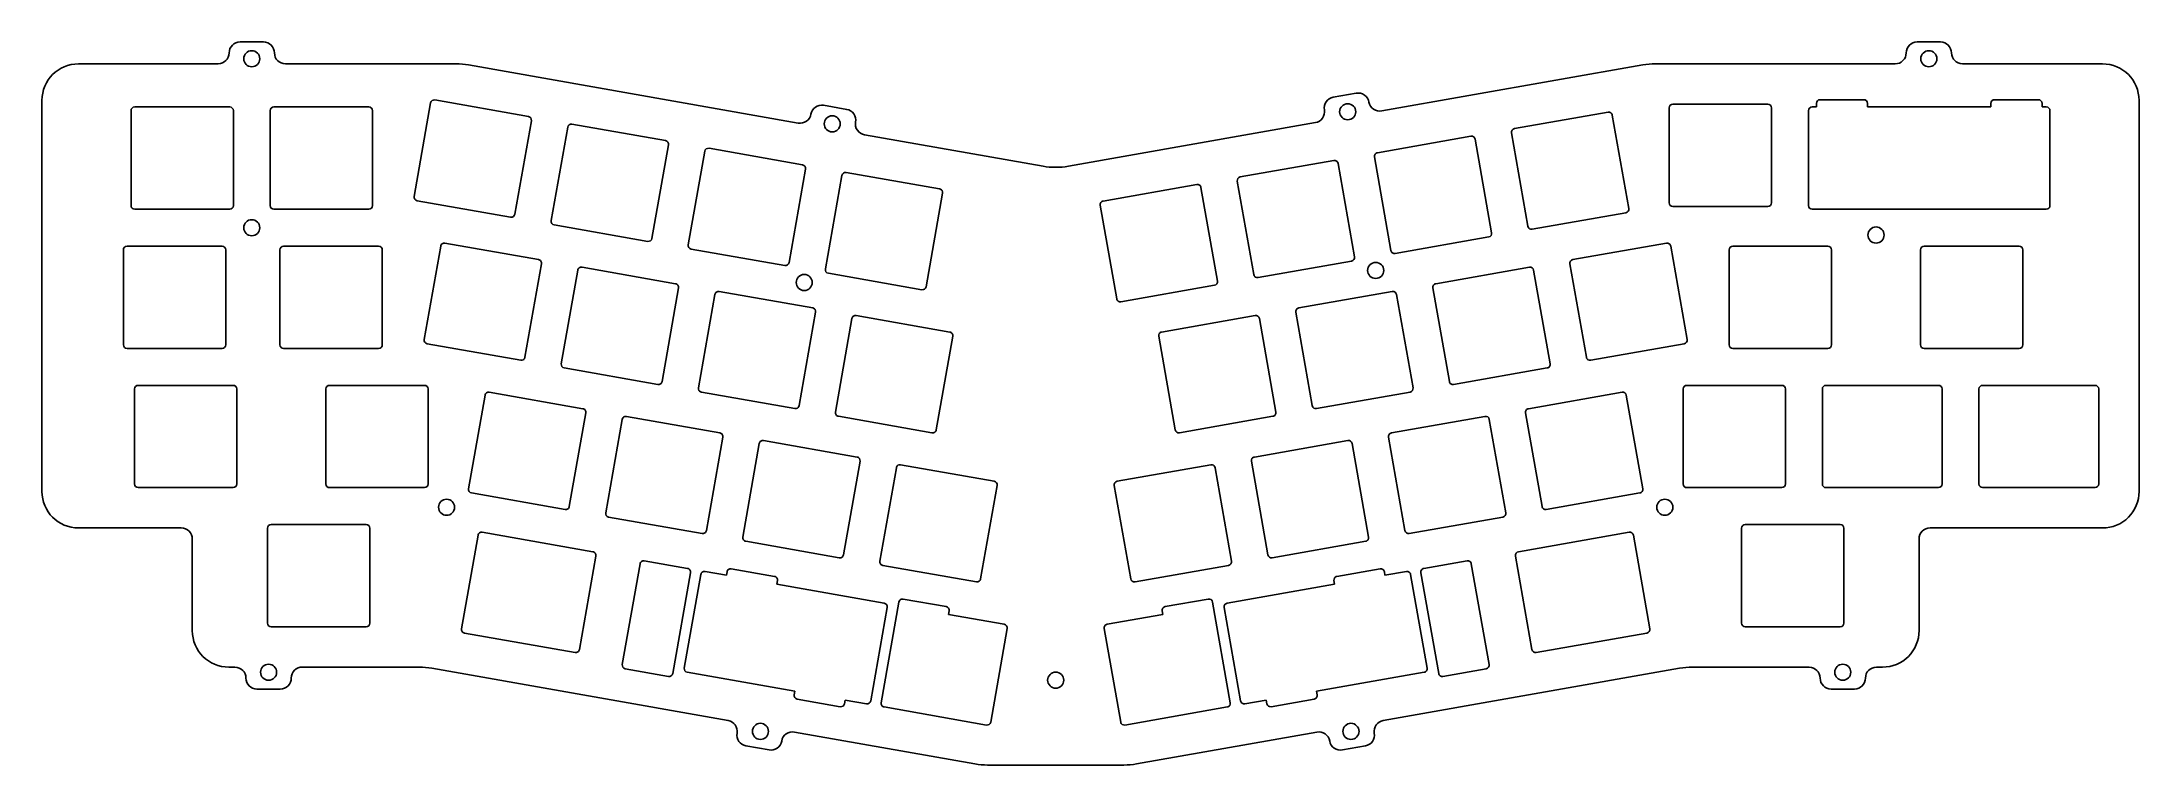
# Model space of a CAD drawing. Extents: x -7 to 280, y -105 to -6.
import ezdxf

# ---------------------------------------------------------------- set-up
doc = ezdxf.new("R2010")
doc.units = 0
doc.layers.add('BLACK', color=7, linetype='CONTINUOUS')

msp = doc.modelspace()

# ---------------------------------------------------------------- linework, layer by layer
at = {"layer": 'BLACK', "linetype": 'CONTINUOUS'}
for p, q in [((23.2998, -5.7988), (20.0995, -5.7988)), ((252.802, -5.7984), (249.602, -5.7984)), ((254.302, -7.2984), (254.302, -7.2984)), ((-2.018, -8.7984), (17.0995, -8.7988)), ((26.2998, -8.7988), (49.6419, -8.7988)), ((51.3783, -8.9507), (96.4812, -16.9031)), ((176.326, -15.2492), (212.045, -8.9503)), ((246.602, -8.7984), (213.782, -8.7984)), ((255.802, -8.7984), (274.97, -8.7984)), ((-7.018, -67.3297), (-7.018, -13.7984)), ((46.1699, -14.1499), (43.9125, -26.9524)), ((59.5517, -16.0018), (46.7492, -13.7443)), ((172.85, -12.8157), (169.699, -13.3713)), ((174.588, -14.0324), (174.588, -14.0324)), ((229.177, -14.3238), (216.177, -14.3238)), ((235.814, -14.2048), (235.814, -14.7048)), ((242.314, -13.7048), (236.314, -13.7048)), ((242.814, -14.7048), (242.814, -14.2048)), ((259.69, -14.2048), (259.69, -14.7048)), ((266.19, -13.7048), (260.19, -13.7048)), ((266.69, -14.7048), (266.69, -14.2048)), ((279.97, -13.7984), (279.97, -67.3297)), ((5.1745, -15.2048), (5.1745, -28.2048)), ((18.6745, -14.7048), (5.6745, -14.7048)), ((19.1745, -28.2048), (19.1745, -15.2048)), ((24.2245, -15.2048), (24.2245, -28.2048)), ((37.7245, -14.7048), (24.7245, -14.7048)), ((38.2245, -28.2048), (38.2245, -15.2048)), ((57.6998, -29.3835), (59.9572, -16.581)), ((78.3122, -19.3098), (65.5097, -17.0523)), ((98.2189, -15.6864), (98.2189, -15.6864)), ((103.108, -15.0253), (99.9566, -14.4696)), ((104.325, -16.763), (104.325, -16.763)), ((133.45, -22.8104), (167.265, -16.8467)), ((168.482, -15.109), (168.482, -15.109)), ((207.297, -15.3983), (194.495, -17.6558)), ((210.134, -28.6064), (207.876, -15.8039)), ((215.677, -14.8238), (215.677, -27.8238)), ((229.677, -27.8238), (229.677, -14.8238)), ((234.727, -15.2048), (234.727, -28.2048)), ((235.814, -14.7048), (235.227, -14.7048)), ((244.752, -14.7048), (242.814, -14.7048)), ((248.227, -14.7048), (244.752, -14.7048)), ((254.277, -14.7048), (248.227, -14.7048)), ((257.752, -14.7048), (254.277, -14.7048)), ((259.69, -14.7048), (257.752, -14.7048)), ((267.277, -14.7048), (266.69, -14.7048)), ((267.777, -28.2048), (267.777, -15.2048)), ((64.9305, -17.4579), (62.6731, -30.2604)), ((76.4604, -32.6915), (78.7178, -19.889)), ((105.541, -18.5007), (129.976, -22.8104)), ((188.536, -18.7063), (175.734, -20.9638)), ((191.373, -31.9144), (189.116, -19.1119)), ((194.089, -18.235), (196.346, -31.0375)), ((83.6911, -20.7659), (81.4337, -33.5684)), ((97.0728, -22.6178), (84.2703, -20.3603)), ((169.776, -22.0143), (156.973, -24.2718)), ((172.613, -35.2224), (170.355, -22.4199)), ((175.328, -21.543), (177.586, -34.3455)), ((95.221, -35.9995), (97.4784, -23.197)), ((102.452, -24.0739), (100.194, -36.8764)), ((115.833, -25.9258), (103.031, -23.6683)), ((151.015, -25.3223), (138.213, -27.5798)), ((153.852, -38.5304), (151.595, -25.7279)), ((156.568, -24.851), (158.825, -37.6535)), ((44.3181, -27.5316), (57.1206, -29.7891)), ((113.982, -39.3075), (116.239, -26.505)), ((137.807, -28.159), (140.065, -40.9615)), ((216.177, -28.3238), (229.177, -28.3238)), ((5.6745, -28.7048), (18.6745, -28.7048)), ((24.7245, -28.7048), (37.7245, -28.7048)), ((63.0787, -30.8396), (75.8812, -33.0971)), ((196.926, -31.4431), (209.728, -29.1856)), ((235.227, -28.7048), (236.314, -28.7048)), ((236.314, -28.7048), (242.314, -28.7048)), ((242.314, -28.7048), (244.752, -28.7048)), ((244.752, -28.7048), (248.227, -28.7048)), ((248.227, -28.7048), (254.277, -28.7048)), ((254.277, -28.7048), (257.752, -28.7048)), ((257.752, -28.7048), (260.19, -28.7048)), ((260.19, -28.7048), (266.19, -28.7048)), ((266.19, -28.7048), (267.277, -28.7048)), ((4.1268, -34.2548), (4.1268, -47.2548)), ((17.6267, -33.7548), (4.6267, -33.7548)), ((18.1267, -47.2548), (18.1267, -34.2548)), ((25.558, -34.2548), (25.558, -47.2548)), ((39.058, -33.7548), (26.058, -33.7548)), ((39.558, -47.2548), (39.558, -34.2548)), ((47.5521, -33.7375), (45.2947, -46.54)), ((60.9338, -35.5894), (48.1313, -33.3319)), ((81.8393, -34.1476), (94.6418, -36.4051)), ((178.165, -34.7511), (190.968, -32.4936)), ((215.295, -33.3319), (202.493, -35.5894)), ((218.132, -46.54), (215.874, -33.7375)), ((223.868, -34.2548), (223.868, -47.2548)), ((237.368, -33.7548), (224.368, -33.7548)), ((237.868, -47.2548), (237.868, -34.2548)), ((250.062, -34.2548), (250.062, -47.2548)), ((263.562, -33.7548), (250.562, -33.7548)), ((264.062, -47.2548), (264.062, -34.2548)), ((59.082, -48.9711), (61.3394, -36.1686)), ((66.3127, -37.0455), (64.0552, -49.848)), ((79.6944, -38.8973), (66.8919, -36.6399)), ((159.404, -38.0591), (172.207, -35.8016)), ((196.535, -36.6399), (183.732, -38.8973)), ((199.371, -49.848), (197.114, -37.0455)), ((202.087, -36.1686), (204.345, -48.9711)), ((77.8426, -52.2791), (80.1, -39.4766)), ((98.455, -42.2053), (85.6525, -39.9479)), ((100.6, -37.4556), (113.402, -39.7131)), ((140.644, -41.3671), (153.446, -39.1096)), ((177.774, -39.9479), (164.972, -42.2053)), ((183.327, -39.4766), (185.584, -52.2791)), ((85.0733, -40.3535), (82.8158, -53.156)), ((96.6031, -55.5871), (98.8606, -42.7846)), ((164.566, -42.7846), (166.823, -55.5871)), ((180.611, -53.156), (178.353, -40.3535)), ((103.834, -43.6615), (101.576, -56.464)), ((117.216, -45.5133), (104.413, -43.2559)), ((159.013, -43.2559), (146.211, -45.5133)), ((161.85, -56.464), (159.593, -43.6615)), ((4.6268, -47.7548), (17.6267, -47.7548)), ((26.058, -47.7548), (39.058, -47.7548)), ((45.7002, -47.1192), (58.5027, -49.3767)), ((115.364, -58.8951), (117.621, -46.0926)), ((145.805, -46.0926), (148.063, -58.8951)), ((204.924, -49.3767), (217.726, -47.1192)), ((224.368, -47.7548), (237.368, -47.7548)), ((250.562, -47.7548), (263.562, -47.7548)), ((64.4608, -50.4272), (77.2633, -52.6847)), ((186.163, -52.6847), (198.966, -50.4272)), ((5.6507, -53.3048), (5.6507, -66.3048)), ((19.1507, -52.8048), (6.1507, -52.8048)), ((19.6507, -66.3048), (19.6507, -53.3048)), ((31.8445, -53.3048), (31.8445, -66.3048)), ((45.3445, -52.8048), (32.3445, -52.8048)), ((45.8445, -66.3048), (45.8445, -53.3048)), ((53.6244, -54.1521), (51.367, -66.9546)), ((67.0061, -56.0039), (54.2036, -53.7465)), ((83.2214, -53.7352), (96.0239, -55.9927)), ((167.403, -55.9927), (180.205, -53.7352)), ((209.223, -53.7465), (196.42, -56.0039)), ((212.06, -66.9546), (209.802, -54.1521)), ((217.582, -53.3048), (217.582, -66.3048)), ((231.082, -52.8048), (218.082, -52.8048)), ((231.582, -66.3048), (231.582, -53.3048)), ((236.632, -53.3048), (236.632, -66.3048)), ((239.513, -52.8048), (237.132, -52.8048)), ((250.132, -52.8048), (239.513, -52.8048)), ((252.513, -52.8048), (250.132, -52.8048)), ((253.013, -66.3048), (253.013, -53.3048)), ((258.063, -53.3048), (258.063, -66.3048)), ((260.944, -52.8048), (258.563, -52.8048)), ((271.563, -52.8048), (260.944, -52.8048)), ((273.944, -52.8048), (271.563, -52.8048)), ((274.444, -66.3048), (274.444, -53.3048)), ((65.1543, -69.3857), (67.4117, -56.5832)), ((85.7667, -59.3119), (72.9642, -57.0545)), ((101.982, -57.0432), (114.784, -59.3007)), ((148.642, -59.3007), (161.444, -57.0432)), ((190.462, -57.0545), (177.66, -59.3119)), ((196.015, -56.5832), (198.272, -69.3857)), ((72.385, -57.4601), (70.1275, -70.2626)), ((83.9148, -72.6937), (86.1723, -59.8912)), ((177.254, -59.8912), (179.512, -72.6937)), ((193.299, -70.2626), (191.042, -57.4601)), ((91.1456, -60.7681), (88.8881, -73.5706)), ((104.527, -62.6199), (91.7248, -60.3625)), ((171.702, -60.3625), (158.899, -62.6199)), ((174.538, -73.5706), (172.281, -60.7681)), ((102.675, -76.0017), (104.933, -63.1992)), ((109.906, -64.0761), (107.649, -76.8786)), ((123.288, -65.9279), (110.485, -63.6705)), ((152.941, -63.6705), (140.139, -65.9279)), ((155.778, -76.8786), (153.52, -64.0761)), ((158.494, -63.1992), (160.751, -76.0017)), ((6.1508, -66.8048), (19.1507, -66.8048)), ((32.3445, -66.8048), (45.3445, -66.8048)), ((51.7725, -67.5338), (64.575, -69.7912)), ((121.436, -79.3097), (123.693, -66.5072)), ((139.733, -66.5072), (141.99, -79.3097)), ((198.851, -69.7912), (211.654, -67.5338)), ((218.082, -66.8048), (231.082, -66.8048)), ((237.132, -66.8048), (239.513, -66.8048)), ((239.513, -66.8048), (250.132, -66.8048)), ((250.132, -66.8048), (252.513, -66.8048)), ((258.563, -66.8048), (260.944, -66.8048)), ((260.944, -66.8048), (271.563, -66.8048)), ((271.563, -66.8048), (273.944, -66.8048)), ((70.5331, -70.8418), (83.3356, -73.0992)), ((180.091, -73.0992), (192.893, -70.8418)), ((12.056, -72.3297), (-2.018, -72.3297)), ((13.556, -86.38), (13.556, -73.8297)), ((23.8435, -72.3548), (23.8435, -85.3548)), ((37.3435, -71.8548), (24.3435, -71.8548)), ((37.8435, -85.3548), (37.8435, -72.3548)), ((52.6615, -73.3262), (50.404, -86.1287)), ((68.3883, -75.5915), (53.2407, -72.9206)), ((89.2937, -74.1498), (102.096, -76.4072)), ((161.33, -76.4072), (174.133, -74.1498)), ((210.186, -72.9206), (195.038, -75.5915)), ((213.022, -86.1287), (210.765, -73.3262)), ((225.583, -72.3548), (225.583, -85.3548)), ((239.083, -71.8548), (226.083, -71.8548)), ((239.583, -85.3548), (239.583, -72.3548)), ((249.871, -73.8297), (249.871, -86.3797)), ((274.97, -72.3297), (251.371, -72.3297)), ((66.5364, -88.9733), (68.7938, -76.1708)), ((74.8376, -77.2364), (72.4065, -91.0237)), ((81.3257, -77.8727), (75.4168, -76.8309)), ((108.054, -77.4578), (120.857, -79.7152)), ((142.57, -79.7152), (155.372, -77.4578)), ((188.01, -76.8309), (182.101, -77.8727)), ((191.02, -91.0237), (188.589, -77.2364)), ((194.633, -76.1708), (196.89, -88.9733)), ((79.3002, -92.2393), (81.7313, -78.452)), ((83.1474, -78.7017), (80.89, -91.5042)), ((86.6498, -78.8115), (83.7266, -78.2961)), ((86.7366, -78.3191), (86.6498, -78.8115)), ((93.2247, -78.9554), (87.3158, -77.9135)), ((93.5434, -80.0271), (93.6303, -79.5347)), ((108.255, -82.621), (93.5434, -80.0271)), ((169.883, -80.0271), (155.172, -82.621)), ((169.796, -79.5347), (169.883, -80.0271)), ((176.111, -77.9135), (170.202, -78.9554)), ((176.777, -78.8115), (176.69, -78.3191)), ((179.7, -78.2961), (176.777, -78.8115)), ((182.537, -91.5042), (180.279, -78.7017)), ((181.695, -78.452), (184.126, -92.2393)), ((106.403, -96.0027), (108.66, -83.2002)), ((110.25, -82.4651), (107.819, -96.2525)), ((116.738, -83.1015), (110.829, -82.0596)), ((152.597, -82.0596), (146.689, -83.1015)), ((155.608, -96.2525), (153.177, -82.4651)), ((154.766, -83.2002), (157.024, -96.0027)), ((24.3435, -85.8548), (37.3435, -85.8548)), ((117.057, -84.1731), (117.144, -83.6807)), ((124.67, -85.5155), (117.057, -84.1731)), ((122.818, -98.8972), (125.076, -86.0947)), ((138.351, -86.0947), (140.608, -98.8972)), ((146.37, -84.1731), (138.756, -85.5155)), ((146.283, -83.6807), (146.37, -84.1731)), ((226.083, -85.8548), (239.083, -85.8548)), ((50.8096, -86.7079), (65.9572, -89.3788)), ((197.469, -89.3788), (212.617, -86.7079)), ((19.3995, -91.38), (18.556, -91.38)), ((28.6001, -91.3766), (44.6027, -91.3788)), ((86.8975, -98.6813), (46.3375, -91.5307)), ((72.8121, -91.603), (78.7209, -92.6449)), ((176.529, -98.6818), (217.085, -91.5316)), ((184.706, -92.6449), (190.614, -91.603)), ((234.826, -91.3797), (218.822, -91.3797)), ((244.026, -91.3797), (244.871, -91.3797)), ((20.8995, -92.88), (20.8995, -92.88)), ((22.3995, -94.38), (25.5998, -94.38)), ((27.0998, -92.8766), (27.0998, -92.88)), ((81.2956, -92.0834), (96.0066, -94.6774)), ((96.0066, -94.6774), (95.9198, -95.1698)), ((167.42, -94.6774), (182.131, -92.0834)), ((167.507, -95.1698), (167.42, -94.6774)), ((241.026, -94.3797), (237.826, -94.3797)), ((242.526, -92.8797), (242.526, -92.8797)), ((96.3254, -95.749), (102.234, -96.7909)), ((102.813, -96.3853), (102.9, -95.8929)), ((102.9, -95.8929), (105.823, -96.4083)), ((108.224, -96.8317), (122.239, -99.3028)), ((141.188, -99.3028), (155.202, -96.8317)), ((157.603, -96.4083), (160.526, -95.8929)), ((160.526, -95.8929), (160.613, -96.3853)), ((161.192, -96.7909), (167.101, -95.749)), ((88.1142, -100.419), (88.1142, -100.419)), ((95.9577, -100.279), (120.655, -104.632)), ((167.469, -100.279), (142.778, -104.632)), ((175.312, -100.419), (175.312, -100.419)), ((89.3309, -102.157), (92.4823, -102.712)), ((169.207, -101.496), (169.207, -101.496)), ((174.096, -102.157), (170.944, -102.713)), ((141.042, -104.784), (122.391, -104.784))]:
    msp.add_line(p, q, dxfattribs=at)
at = {"layer": 'BLACK'}
for centre in [(21.6995, -8.0988), (251.202, -8.0979), (171.674, -15.3586), (101.133, -17.0125), (21.6995, -31.2298), (243.973, -32.2298), (175.503, -37.0736), (97.3039, -38.7276), (48.355, -69.4952), (215.071, -69.4952), (23.9995, -92.0799), (239.426, -92.0796), (131.713, -93.1626), (91.3059, -100.169), (172.121, -100.17)]:
    msp.add_circle(centre, 1.1, dxfattribs=at)
for centre, radius, start, end in [((17.0995, -7.2988), 1.5, -89.9983, -0.001681), ((20.0995, -7.2988), 1.5, 90.0002, 180), ((23.2998, -7.2988), 1.5, 0.000153, 90.0002), ((26.2998, -7.2988), 1.5, -180, -90.0002), ((246.602, -7.2984), 1.5, -90.0002, 0.000153), ((249.602, -7.2985), 1.5001, 90.004, 179.996), ((252.802, -7.2983), 1.4999, -0.003667, 90.0002), ((255.802, -7.2983), 1.5001, -179.996, -90.0003), ((-2.018, -13.7984), 5, -270, -180), ((49.6422, -18.7957), 9.9969, 79.9992, 90.0018), ((213.782, -18.7974), 9.999, 89.9995, 100.001), ((274.969, -13.7984), 5, 0.000023, 90), ((46.6624, -14.2368), 0.5001, 80.0085, 169.995), ((169.959, -14.8486), 1.5001, -259.998, -170.002), ((173.111, -14.2928), 1.4999, 9.99669, 100), ((176.065, -13.7722), 1.4998, -170.009, -79.9934), ((216.177, -14.8237), 0.4999, -270.011, -179.992), ((229.177, -14.8238), 0.5, 0.002865, 90.0007), ((236.314, -14.2047), 0.4999, -270.011, -179.992), ((242.314, -14.2048), 0.5, 0.002979, 90.0006), ((260.19, -14.2047), 0.4999, -270.011, -179.992), ((266.19, -14.2048), 0.5, 0.002865, 90.0006), ((5.6745, -15.2048), 0.5, 90.0007, 179.999), ((18.6745, -15.2048), 0.5, 0.003094, 90.0007), ((24.7244, -15.2047), 0.4999, -270.011, -179.991), ((37.7245, -15.2048), 0.5, 0.002979, 90.0005), ((59.4646, -16.4943), 0.5002, -9.98067, 79.976), ((65.423, -17.5448), 0.5001, 80.0099, 169.995), ((96.7414, -15.4256), 1.5003, -99.9884, -10.0102), ((99.6961, -15.9469), 1.5, 80.001, 169.999), ((102.847, -16.5025), 1.5, -10.0016, 80.0012), ((105.802, -17.0236), 1.4999, -190.005, -99.9946), ((167.005, -15.3694), 1.5001, -79.9968, 9.99535), ((207.384, -15.8907), 0.5, 9.99612, 100.005), ((235.227, -15.2047), 0.4999, -270.011, -179.992), ((267.277, -15.2048), 0.5, 0.002979, 90.0007), ((78.2254, -19.8022), 0.5, -9.99573, 79.9983), ((188.623, -19.1987), 0.5, 9.99633, 100.004), ((194.581, -18.1483), 0.5001, -259.987, -170.018), ((84.1836, -20.8528), 0.5001, 80.0115, 169.995), ((96.986, -23.1102), 0.5, -9.99563, 79.9996), ((131.713, -12.9624), 10, -100.002, -79.998), ((169.863, -22.5067), 0.5, 9.996, 100.002), ((175.821, -21.4561), 0.4999, -260.007, -169.991), ((102.944, -24.1609), 0.5001, 80.0148, 169.983), ((151.102, -25.8147), 0.5, 9.99606, 100.001), ((157.06, -24.7641), 0.4999, -260.008, -169.991), ((5.6745, -28.2048), 0.5, -180.003, -90.0007), ((18.6744, -28.2047), 0.5001, -89.9892, -0.008364), ((24.7245, -28.2048), 0.5, -180.003, -90.0007), ((37.7244, -28.2047), 0.5001, -89.989, -0.008478), ((44.405, -27.0392), 0.5001, -189.993, -100.01), ((115.747, -26.418), 0.4998, -10.0222, 80.0196), ((138.3, -28.0721), 0.5, -259.999, -169.993), ((209.641, -28.6932), 0.5001, -79.9911, 9.99342), ((216.177, -27.8238), 0.5, -180.003, -90.0006), ((229.177, -27.8237), 0.5001, -89.9892, -0.008364), ((235.227, -28.2048), 0.5, -180.003, -90.0007), ((267.277, -28.2047), 0.5001, -89.9888, -0.008364), ((57.2074, -29.2966), 0.5, -99.9977, -10.0075), ((63.1655, -30.3472), 0.5, -189.995, -99.9998), ((196.839, -30.9507), 0.5, -170.004, -80.0009), ((4.6267, -34.2548), 0.5, -270.001, -179.997), ((17.6266, -34.2549), 0.5001, 0.014549, 89.9835), ((26.0579, -34.2547), 0.4999, -270.011, -179.992), ((39.058, -34.2548), 0.5, 0.002865, 90.0008), ((48.0445, -33.8243), 0.5, 80.0015, 170.004), ((75.968, -32.6046), 0.5, -99.9992, -10.0077), ((81.9261, -33.6552), 0.5, -189.995, -100.001), ((178.078, -34.2587), 0.5, -170.004, -79.9991), ((190.881, -32.0012), 0.5, -80.0008, 9.99572), ((215.382, -33.8243), 0.5, 9.99666, 100), ((224.368, -34.2547), 0.4999, -270.011, -179.992), ((237.368, -34.2548), 0.5, 0.002979, 90.0007), ((250.562, -34.2549), 0.5001, 90.0062, 179.985), ((263.562, -34.2549), 0.5001, 0.014205, 89.9834), ((60.847, -36.0817), 0.4999, -10.0066, 80.0005), ((66.8051, -37.1323), 0.5, 80.0027, 170.004), ((94.7285, -35.9126), 0.5001, -99.9891, -10.0057), ((100.687, -36.9632), 0.5, -189.996, -100.003), ((172.12, -35.3092), 0.5, -79.9994, 9.99555), ((196.621, -37.1324), 0.5001, 10.0079, 99.9966), ((202.579, -36.0817), 0.5, -259.999, -169.994), ((79.6076, -39.3897), 0.4999, -10.0068, 80.0021), ((85.5656, -40.4403), 0.4999, 79.993, 170.002), ((113.489, -39.2206), 0.5001, -99.9906, -10.0056), ((153.359, -38.6172), 0.5, -79.998, 9.99569), ((159.318, -37.5667), 0.5, -170.004, -79.9983), ((177.861, -40.4404), 0.5001, 10.008, 99.9952), ((183.819, -39.3897), 0.5, -260.001, -169.993), ((98.3682, -42.6977), 0.4999, -10.0063, 80.0034), ((140.557, -40.8747), 0.5, -170.004, -79.9968), ((165.058, -42.6977), 0.5, -260.002, -169.994), ((104.326, -43.7482), 0.4999, 79.9924, 170.013), ((117.129, -46.0057), 0.4999, -10.0065, 80.0049), ((146.298, -46.0057), 0.5, -260.004, -169.994), ((159.1, -43.7485), 0.5001, 10.0171, 99.9804), ((4.6268, -47.2547), 0.5001, -179.992, -90.0062), ((17.6267, -47.2548), 0.5, -89.9971, -0.00275), ((26.058, -47.2548), 0.5, -180.003, -90.0007), ((39.0579, -47.2547), 0.5001, -89.9891, -0.008478), ((45.7873, -46.6267), 0.5002, -189.98, -100.025), ((217.639, -46.6268), 0.5, -79.9971, 9.99576), ((224.368, -47.2548), 0.5, -180.003, -90.0007), ((237.368, -47.2547), 0.5001, -89.9891, -0.008249), ((250.562, -47.2547), 0.5001, -179.992, -90.0065), ((263.562, -47.2548), 0.5, -89.9948, 0.002865), ((58.5896, -48.8844), 0.4999, -100.008, -9.98493), ((64.5478, -49.9347), 0.5002, -189.982, -100.015), ((198.879, -49.9348), 0.4999, -80.007, 9.99803), ((204.837, -48.8843), 0.5, -170.004, -79.9956), ((6.1507, -53.3047), 0.5, -270.003, -179.997), ((19.1506, -53.3049), 0.5001, 0.014434, 89.9836), ((32.3444, -53.3047), 0.4999, -270.011, -179.992), ((45.3445, -53.3048), 0.5, 0.002865, 90.0008), ((54.1166, -54.2387), 0.4998, 79.9754, 170.021), ((77.3502, -52.1924), 0.4999, -100.009, -9.98481), ((83.3081, -53.2429), 0.4999, -190.011, -99.9867), ((180.118, -53.2429), 0.5, -80.0036, 10.0094), ((186.076, -52.1923), 0.5, -170.004, -79.9941), ((209.31, -54.239), 0.5001, 10.0094, 99.9974), ((218.082, -53.3047), 0.4999, -270.011, -179.992), ((231.082, -53.3048), 0.5, 0.003094, 90.0008), ((237.132, -53.3047), 0.4999, -270.011, -179.992), ((252.513, -53.3049), 0.5001, 0.014205, 89.9835), ((258.563, -53.3049), 0.5001, 90.0064, 179.985), ((273.945, -53.3048), 0.5, 0.002979, 90.0007), ((66.9193, -56.4963), 0.5, -10.0048, 80.0016), ((72.8773, -57.5468), 0.4999, 79.9903, 170.011), ((96.1108, -55.5003), 0.4999, -100.008, -9.99586), ((102.069, -56.5509), 0.4999, -190.011, -99.988), ((161.358, -56.5508), 0.5, -80.0039, 9.99792), ((167.316, -55.5002), 0.5, -169.995, -80.006), ((190.549, -57.5471), 0.5002, 10.0186, 99.9826), ((196.507, -56.4963), 0.5, -260, -169.995), ((85.6799, -59.8043), 0.5, -10.0054, 80.0031), ((114.871, -58.8083), 0.4999, -100.01, -9.99584), ((148.555, -58.8082), 0.5, -169.995, -80.0044), ((177.747, -59.8043), 0.5, -260.002, -169.995), ((91.6379, -60.8548), 0.4999, 79.9914, 170.011), ((104.441, -63.1123), 0.4999, -10.0072, 80.0155), ((158.986, -63.1123), 0.5, -260.003, -169.995), ((171.788, -60.8551), 0.5002, 10.0186, 99.981), ((110.398, -64.1628), 0.4999, 79.9931, 170.012), ((123.201, -66.4204), 0.5001, -9.99229, 79.9964), ((140.225, -66.4203), 0.5, -260.005, -169.995), ((153.028, -64.1628), 0.4999, 9.98885, 100.008), ((-2.018, -67.3297), 5, -180, -90), ((6.1508, -66.3047), 0.5001, -179.991, -90.0062), ((19.1507, -66.3048), 0.5, -89.995, 0.002979), ((32.3445, -66.3048), 0.5, -180.003, -90.0006), ((45.3444, -66.3047), 0.5001, -89.9889, -0.008364), ((51.8594, -67.0414), 0.5, -189.997, -100.005), ((211.567, -67.0415), 0.4999, -80.0057, 10.0108), ((218.082, -66.3048), 0.5, -180.003, -90.0008), ((231.082, -66.3047), 0.5001, -89.989, -0.008364), ((237.132, -66.3048), 0.5, -180.003, -90.0007), ((252.513, -66.3048), 0.5, -89.9948, 0.002979), ((258.563, -66.3047), 0.5001, -179.991, -90.0062), ((273.944, -66.3047), 0.5001, -89.9892, -0.008593), ((274.969, -67.3297), 5, -90, 0.000172), ((64.6619, -69.299), 0.4999, -100.008, -9.98309), ((70.6198, -70.3495), 0.4999, -190.013, -99.9857), ((192.807, -70.3495), 0.5, -80.0041, 10.0105), ((198.765, -69.2989), 0.5, -170.006, -79.995), ((12.056, -73.8297), 1.5, -0.001375, 90.0016), ((24.3434, -72.3547), 0.4999, -270.011, -179.992), ((37.3435, -72.3548), 0.5, 0.002865, 90.0006), ((53.1538, -73.4129), 0.4999, 79.9917, 170.011), ((83.4226, -72.607), 0.4998, -100.021, -9.98509), ((89.3803, -73.6575), 0.4999, -190.015, -99.9759), ((174.046, -73.6574), 0.5, -80.005, 9.99954), ((180.004, -72.6068), 0.5, -169.997, -80.0067), ((210.272, -73.4132), 0.5002, 10.0195, 99.9811), ((226.083, -72.3547), 0.4999, -270.011, -179.992), ((239.083, -72.3548), 0.5, 0.003094, 90.0003), ((251.37, -73.8297), 1.5, 89.9997, 179.999), ((68.3016, -76.0838), 0.4998, -10.018, 80.0167), ((75.33, -77.3232), 0.5, 79.9987, 170.006), ((102.183, -75.9149), 0.4999, -100.009, -9.99434), ((108.141, -76.9655), 0.4999, -190.013, -99.9887), ((155.285, -76.9653), 0.5001, -79.9939, 9.98618), ((161.243, -75.9148), 0.5, -169.997, -80.0054), ((188.096, -77.3232), 0.4999, 9.99404, 100.002), ((195.125, -76.0839), 0.5, -259.995, -169.998), ((81.239, -78.3651), 0.4999, -10.008, 80.0164), ((83.6397, -78.7884), 0.4999, 79.9858, 170.009), ((87.2289, -78.4058), 0.4999, 79.984, 170.014), ((93.1379, -79.4478), 0.5, -10.0049, 80.0032), ((120.944, -79.2229), 0.5, -99.9996, -9.99265), ((142.483, -79.2228), 0.5, -169.996, -80.0038), ((170.289, -79.4478), 0.5, -260.002, -169.996), ((176.197, -78.4059), 0.5, 9.99535, 100.004), ((179.787, -78.7885), 0.5, 10.0004, 100.002), ((182.188, -78.3651), 0.5, -260.004, -169.994), ((108.168, -83.1134), 0.5, -10.003, 80.0021), ((110.742, -82.5519), 0.4999, 79.9888, 170.006), ((116.651, -83.5939), 0.5, -9.99478, 79.9968), ((146.775, -83.594), 0.5001, -259.986, -170.019), ((152.684, -82.552), 0.5, 10.0032, 99.9992), ((155.259, -83.1134), 0.5, -260.001, -169.997), ((24.3435, -85.3548), 0.5, -180.003, -90.0007), ((37.3434, -85.3547), 0.5001, -89.9891, -0.008593), ((124.583, -86.008), 0.5001, -9.98945, 79.9914), ((138.843, -86.0078), 0.4999, -260.008, -169.984), ((226.083, -85.3548), 0.5, -180.003, -90.0008), ((239.083, -85.3547), 0.5001, -89.9895, -0.008707), ((18.556, -86.38), 5, -180, -90), ((50.8963, -86.2156), 0.4999, -190.013, -99.9877), ((212.53, -86.2154), 0.5, -79.9953, 9.98693), ((244.871, -86.3798), 4.9999, -90.0011, 0.001272), ((19.3995, -92.88), 1.5, 0.000382, 90.0002), ((28.5997, -92.8766), 1.4999, -270.015, -179.998), ((44.6013, -101.379), 9.9999, 80.0016, 89.992), ((66.0441, -88.8866), 0.4999, -100.014, -9.98275), ((72.8989, -91.1106), 0.5, -190.004, -99.9977), ((81.3824, -91.591), 0.5, -189.999, -100.002), ((182.044, -91.5911), 0.4999, -80.0086, 10.0132), ((190.528, -91.1107), 0.4999, -80.0128, 10.0181), ((197.382, -88.8864), 0.5, -169.997, -80.0023), ((218.821, -101.378), 9.9986, 89.9994, 99.9995), ((234.826, -92.8797), 1.5, 0.000382, 90.0003), ((244.027, -92.8798), 1.5001, 90.0041, 179.996), ((22.3995, -92.88), 1.5, -180, -90.0003), ((25.5998, -92.88), 1.5, -90.0002, 0.000458), ((78.8077, -92.1524), 0.5001, -99.9907, -10.0046), ((184.619, -92.1525), 0.5, -170.005, -79.9972), ((237.826, -92.8797), 1.5, -180, -90.0003), ((241.026, -92.8796), 1.5001, -89.9963, -0.003399), ((96.4122, -95.2566), 0.5, -190.001, -100.001), ((102.321, -96.2985), 0.5, -99.9955, -9.99678), ((105.91, -95.9159), 0.5001, -99.9938, -10.0017), ((108.311, -96.3393), 0.5, -190.003, -99.9988), ((155.115, -96.3394), 0.4999, -80.0116, 10.0162), ((157.516, -95.916), 0.4999, -170.008, -79.9945), ((161.106, -96.2984), 0.5001, -169.992, -80.0078), ((167.014, -95.2567), 0.4999, -80.0098, 10.0148), ((86.6367, -100.159), 1.5002, -9.99302, 79.99), ((89.5915, -100.679), 1.5, -189.999, -100.003), ((95.6974, -101.756), 1.5002, 80.0085, 169.991), ((122.326, -98.8103), 0.5001, -99.99, -10.0126), ((141.101, -98.8106), 0.4998, -170.017, -79.9827), ((167.729, -101.757), 1.5, 10.0014, 99.9973), ((173.835, -100.68), 1.5, -80.0014, 9.99884), ((176.79, -100.159), 1.5001, -259.997, -170.005), ((92.7428, -101.235), 1.5, -100, -9.99933), ((170.684, -101.236), 1.5, -170, -80.0006), ((122.391, -94.7844), 9.9998, -99.997, -89.9984), ((141.042, -94.783), 10.0007, -89.9983, -80.003)]:
    msp.add_arc(centre, radius, start, end, dxfattribs=at)

doc.saveas('drawing.dxf')
